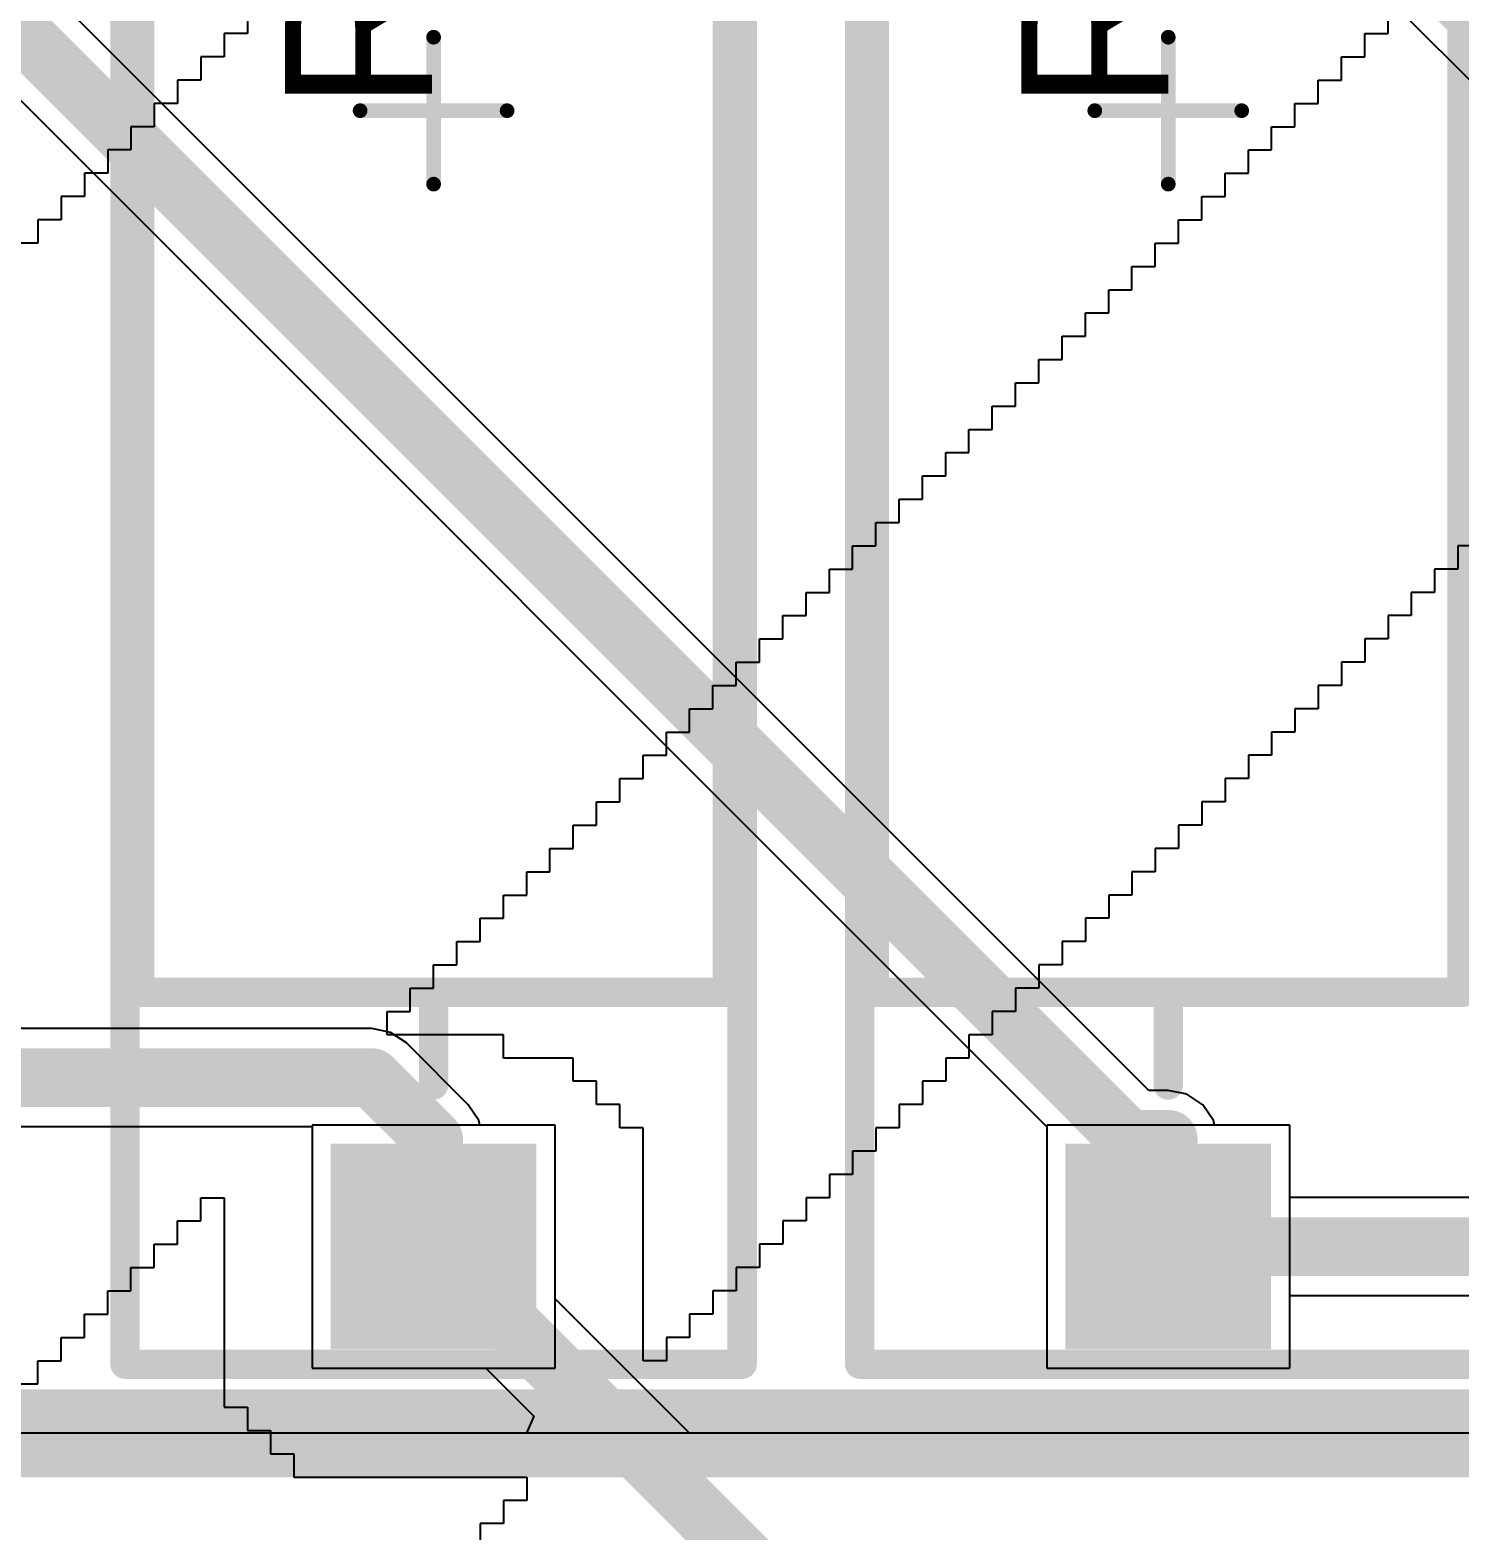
# Model space of a CAD drawing. Header units: inches. Extents: x 1.37 to 7.44, y 1.69 to 5.2.
# Drawn here: x 4.3013 to 4.6845, y 4.3045 to 4.7066 of the extents above; entities that cross this region are included whole.
import ezdxf

# ---------------------------------------------------------------- set-up
doc = ezdxf.new("R2010")
doc.units = ezdxf.units.IN
doc.header["$MEASUREMENT"] = 0
for name, color, linetype in [('Bottom Layer', 5, 'Continuous'), ('Bottom Overlay', 54, 'Continuous'), ('Bottom Solder', 6, 'Continuous'), ('Multi-Layer', 9, 'Continuous'), ('Pad Holes', 156, 'Continuous'), ('Top 3D Body', 56, 'Continuous'), ('Top Assembly', 56, 'Continuous'), ('Top Component Center', 56, 'Continuous'), ('Top Courtyard', 56, 'Continuous'), ('Top Layer', 1, 'Continuous'), ('Top Overlay', 2, 'Continuous'), ('Top Solder', 216, 'Continuous')]:
    doc.layers.add(name, color=color, linetype=linetype)
doc.styles.add('Arial', font='', dxfattribs={"height": 0.2})
doc.styles.get('Arial').set_extended_font_data('Arial')

# ---------------------------------------------------------------- blocks, each defined once
blk = doc.blocks.new('FP_VR37_MFG_25')
at = {"layer": 'Bottom Layer'}
blk.add_hatch(color=5, dxfattribs=at).paths.add_polyline_path([(-0.33189, 0.02756), (-0.27677, 0.02756), (-0.27677, -0.02756), (-0.33189, -0.02756)])
at = {"layer": 'Bottom Solder'}
blk.add_hatch(color=6, dxfattribs=at).paths.add_polyline_path([(-0.33189, 0.02756), (-0.27677, 0.02756), (-0.27677, -0.02756), (-0.33189, -0.02756)])
at = {"layer": 'Multi-Layer'}
blk.add_hatch(color=9, dxfattribs=at).paths.add_polyline_path([(-0.33189, 0.02756), (-0.27677, 0.02756), (-0.27677, -0.02756), (-0.33189, -0.02756)])
at = {"layer": 'Pad Holes'}
h = blk.add_hatch(color=7, dxfattribs=at)
edge = h.paths.add_edge_path()
edge.add_arc((-0.30433, 0), 0.01772, 0, 360)
at = {"layer": 'Top Layer'}
blk.add_hatch(color=1, dxfattribs=at).paths.add_polyline_path([(-0.33189, 0.02756), (-0.27677, 0.02756), (-0.27677, -0.02756), (-0.33189, -0.02756)])
at = {"layer": 'Top Solder'}
blk.add_hatch(color=216, dxfattribs=at).paths.add_polyline_path([(-0.33189, 0.02756), (-0.27677, 0.02756), (-0.27677, -0.02756), (-0.33189, -0.02756)])
at = {"layer": 'Top 3D Body'}
for points in [[(-0.23622, 0.07874, 0.00787, 0.00787, 0), (-0.23622, -0.07874, 0.00787, 0.00787, 0)], [(-0.23622, 0.07874, 0.00787, 0.00787, 0), (0.23622, 0.07874, 0.00787, 0.00787, 0)], [(-0.23622, -0.07874, 0.00787, 0.00787, 0), (0.23622, -0.07874, 0.00787, 0.00787, 0)]]:
    blk.add_lwpolyline(points, format="xyseb", dxfattribs=at)
for points in [[(-0.23819, 0.07874, 0.00394, 0.00394, 1), (-0.23425, 0.07874, 0.00394, 0.00394, 1)], [(-0.23819, 0.07874, 0.00394, 0.00394, 1), (-0.23425, 0.07874, 0.00394, 0.00394, 1)], [(-0.23819, -0.07874, 0.00394, 0.00394, 1), (-0.23425, -0.07874, 0.00394, 0.00394, 1)], [(-0.23819, -0.07874, 0.00394, 0.00394, 1), (-0.23425, -0.07874, 0.00394, 0.00394, 1)]]:
    blk.add_lwpolyline(points, format="xyseb", close=True, dxfattribs=at)
at = {"layer": 'Top Assembly'}
for points in [[(-0.33583, 0.08268, 0.00787, 0.00787, 0), (-0.33583, -0.08268, 0.00787, 0.00787, 0)], [(-0.33583, 0.08268, 0.00787, 0.00787, 0), (0.33583, 0.08268, 0.00787, 0.00787, 0)], [(-0.33583, -0.08268, 0.00787, 0.00787, 0), (0.33583, -0.08268, 0.00787, 0.00787, 0)]]:
    blk.add_lwpolyline(points, format="xyseb", dxfattribs=at)
for points in [[(-0.3378, 0.08268, 0.00394, 0.00394, 1), (-0.33386, 0.08268, 0.00394, 0.00394, 1)], [(-0.3378, 0.08268, 0.00394, 0.00394, 1), (-0.33386, 0.08268, 0.00394, 0.00394, 1)], [(-0.3378, -0.08268, 0.00394, 0.00394, 1), (-0.33386, -0.08268, 0.00394, 0.00394, 1)], [(-0.3378, -0.08268, 0.00394, 0.00394, 1), (-0.33386, -0.08268, 0.00394, 0.00394, 1)]]:
    blk.add_lwpolyline(points, format="xyseb", close=True, dxfattribs=at)
at = {"layer": 'Top Component Center'}
for points in [[(0, 0.01969, 0.00394, 0.00394, 0), (0, -0.01969, 0.00394, 0.00394, 0)], [(-0.01969, 0, 0.00394, 0.00394, 0), (0.01969, 0, 0.00394, 0.00394, 0)]]:
    blk.add_lwpolyline(points, format="xyseb", dxfattribs=at)
for points in [[(-0.00098, 0.01969, 0.00197, 0.00197, 1), (0.00098, 0.01969, 0.00197, 0.00197, 1)], [(-0.02067, 0, 0.00197, 0.00197, 1), (-0.0187, 0, 0.00197, 0.00197, 1)], [(0.0187, 0, 0.00197, 0.00197, 1), (0.02067, 0, 0.00197, 0.00197, 1)], [(-0.00098, -0.01969, 0.00197, 0.00197, 1), (0.00098, -0.01969, 0.00197, 0.00197, 1)]]:
    blk.add_lwpolyline(points, format="xyseb", close=True, dxfattribs=at)
at = {"layer": 'Top Courtyard'}
for points in [[(-0.33583, 0.08268, 0.00787, 0.00787, 0), (-0.33583, -0.08268, 0.00787, 0.00787, 0)], [(-0.33583, 0.08268, 0.00787, 0.00787, 0), (0.33583, 0.08268, 0.00787, 0.00787, 0)], [(-0.33583, -0.08268, 0.00787, 0.00787, 0), (0.33583, -0.08268, 0.00787, 0.00787, 0)]]:
    blk.add_lwpolyline(points, format="xyseb", dxfattribs=at)
for points in [[(-0.3378, 0.08268, 0.00394, 0.00394, 1), (-0.33386, 0.08268, 0.00394, 0.00394, 1)], [(-0.3378, 0.08268, 0.00394, 0.00394, 1), (-0.33386, 0.08268, 0.00394, 0.00394, 1)], [(-0.3378, -0.08268, 0.00394, 0.00394, 1), (-0.33386, -0.08268, 0.00394, 0.00394, 1)], [(-0.3378, -0.08268, 0.00394, 0.00394, 1), (-0.33386, -0.08268, 0.00394, 0.00394, 1)]]:
    blk.add_lwpolyline(points, format="xyseb", close=True, dxfattribs=at)
at = {"layer": 'Top Overlay'}
for points in [[(-0.23622, 0.07874, 0.00787, 0.00787, 0), (-0.23622, -0.07874, 0.00787, 0.00787, 0)], [(-0.23622, 0.07874, 0.00787, 0.00787, 0), (0.23622, 0.07874, 0.00787, 0.00787, 0)], [(-0.26102, 0, 0.00787, 0.00787, 0), (-0.23622, 0, 0.00787, 0.00787, 0)], [(-0.23622, -0.07874, 0.00787, 0.00787, 0), (0.23622, -0.07874, 0.00787, 0.00787, 0)]]:
    blk.add_lwpolyline(points, format="xyseb", dxfattribs=at)
for points in [[(-0.23819, 0.07874, 0.00394, 0.00394, 1), (-0.23425, 0.07874, 0.00394, 0.00394, 1)], [(-0.23819, 0.07874, 0.00394, 0.00394, 1), (-0.23425, 0.07874, 0.00394, 0.00394, 1)], [(-0.26299, 0, 0.00394, 0.00394, 1), (-0.25906, 0, 0.00394, 0.00394, 1)], [(-0.23819, 0, 0.00394, 0.00394, 1), (-0.23425, 0, 0.00394, 0.00394, 1)], [(-0.23819, -0.07874, 0.00394, 0.00394, 1), (-0.23425, -0.07874, 0.00394, 0.00394, 1)], [(-0.23819, -0.07874, 0.00394, 0.00394, 1), (-0.23425, -0.07874, 0.00394, 0.00394, 1)]]:
    blk.add_lwpolyline(points, format="xyseb", close=True, dxfattribs=at)
at = {"layer": 'Top Assembly', "style": 'Arial'}
blk.add_text('R16', height=0.03937, dxfattribs=at).set_placement((0, 0.00044))
blk = doc.blocks.new('FP_VR37_MFG_29')
at = {"layer": 'Bottom Layer'}
blk.add_hatch(color=5, dxfattribs=at).paths.add_polyline_path([(-0.33189, 0.02756), (-0.27677, 0.02756), (-0.27677, -0.02756), (-0.33189, -0.02756)])
at = {"layer": 'Bottom Solder'}
blk.add_hatch(color=6, dxfattribs=at).paths.add_polyline_path([(-0.33189, 0.02756), (-0.27677, 0.02756), (-0.27677, -0.02756), (-0.33189, -0.02756)])
at = {"layer": 'Multi-Layer'}
blk.add_hatch(color=9, dxfattribs=at).paths.add_polyline_path([(-0.33189, 0.02756), (-0.27677, 0.02756), (-0.27677, -0.02756), (-0.33189, -0.02756)])
at = {"layer": 'Pad Holes'}
h = blk.add_hatch(color=7, dxfattribs=at)
edge = h.paths.add_edge_path()
edge.add_arc((-0.30433, 0), 0.01772, 0, 360)
at = {"layer": 'Top Layer'}
blk.add_hatch(color=1, dxfattribs=at).paths.add_polyline_path([(-0.33189, 0.02756), (-0.27677, 0.02756), (-0.27677, -0.02756), (-0.33189, -0.02756)])
at = {"layer": 'Top Solder'}
blk.add_hatch(color=216, dxfattribs=at).paths.add_polyline_path([(-0.33189, 0.02756), (-0.27677, 0.02756), (-0.27677, -0.02756), (-0.33189, -0.02756)])
at = {"layer": 'Top 3D Body'}
for points in [[(-0.23622, 0.07874, 0.00787, 0.00787, 0), (-0.23622, -0.07874, 0.00787, 0.00787, 0)], [(-0.23622, 0.07874, 0.00787, 0.00787, 0), (0.23622, 0.07874, 0.00787, 0.00787, 0)], [(-0.23622, -0.07874, 0.00787, 0.00787, 0), (0.23622, -0.07874, 0.00787, 0.00787, 0)]]:
    blk.add_lwpolyline(points, format="xyseb", dxfattribs=at)
for points in [[(-0.23819, 0.07874, 0.00394, 0.00394, 1), (-0.23425, 0.07874, 0.00394, 0.00394, 1)], [(-0.23819, 0.07874, 0.00394, 0.00394, 1), (-0.23425, 0.07874, 0.00394, 0.00394, 1)], [(-0.23819, -0.07874, 0.00394, 0.00394, 1), (-0.23425, -0.07874, 0.00394, 0.00394, 1)], [(-0.23819, -0.07874, 0.00394, 0.00394, 1), (-0.23425, -0.07874, 0.00394, 0.00394, 1)]]:
    blk.add_lwpolyline(points, format="xyseb", close=True, dxfattribs=at)
at = {"layer": 'Top Assembly'}
for points in [[(-0.33583, 0.08268, 0.00787, 0.00787, 0), (-0.33583, -0.08268, 0.00787, 0.00787, 0)], [(-0.33583, 0.08268, 0.00787, 0.00787, 0), (0.33583, 0.08268, 0.00787, 0.00787, 0)]]:
    blk.add_lwpolyline(points, format="xyseb", dxfattribs=at)
blk.add_lwpolyline([(-0.3378, 0.08268, 0.00394, 0.00394, 1), (-0.33386, 0.08268, 0.00394, 0.00394, 1)], format="xyseb", close=True, dxfattribs=at)
blk.add_lwpolyline([(-0.3378, 0.08268, 0.00394, 0.00394, 1), (-0.33386, 0.08268, 0.00394, 0.00394, 1)], format="xyseb", close=True, dxfattribs=at)
at = {"layer": 'Top Component Center'}
for points in [[(0, 0.01969, 0.00394, 0.00394, 0), (0, -0.01969, 0.00394, 0.00394, 0)], [(-0.01969, 0, 0.00394, 0.00394, 0), (0.01969, 0, 0.00394, 0.00394, 0)]]:
    blk.add_lwpolyline(points, format="xyseb", dxfattribs=at)
for points in [[(-0.00098, 0.01969, 0.00197, 0.00197, 1), (0.00098, 0.01969, 0.00197, 0.00197, 1)], [(-0.02067, 0, 0.00197, 0.00197, 1), (-0.0187, 0, 0.00197, 0.00197, 1)], [(0.0187, 0, 0.00197, 0.00197, 1), (0.02067, 0, 0.00197, 0.00197, 1)], [(-0.00098, -0.01969, 0.00197, 0.00197, 1), (0.00098, -0.01969, 0.00197, 0.00197, 1)]]:
    blk.add_lwpolyline(points, format="xyseb", close=True, dxfattribs=at)
at = {"layer": 'Top Courtyard'}
for points in [[(-0.33583, 0.08268, 0.00787, 0.00787, 0), (-0.33583, -0.08268, 0.00787, 0.00787, 0)], [(-0.33583, 0.08268, 0.00787, 0.00787, 0), (0.33583, 0.08268, 0.00787, 0.00787, 0)]]:
    blk.add_lwpolyline(points, format="xyseb", dxfattribs=at)
blk.add_lwpolyline([(-0.3378, 0.08268, 0.00394, 0.00394, 1), (-0.33386, 0.08268, 0.00394, 0.00394, 1)], format="xyseb", close=True, dxfattribs=at)
blk.add_lwpolyline([(-0.3378, 0.08268, 0.00394, 0.00394, 1), (-0.33386, 0.08268, 0.00394, 0.00394, 1)], format="xyseb", close=True, dxfattribs=at)
at = {"layer": 'Top Overlay'}
for points in [[(-0.23622, 0.07874, 0.00787, 0.00787, 0), (-0.23622, -0.07874, 0.00787, 0.00787, 0)], [(-0.23622, 0.07874, 0.00787, 0.00787, 0), (0.23622, 0.07874, 0.00787, 0.00787, 0)], [(-0.26102, 0, 0.00787, 0.00787, 0), (-0.23622, 0, 0.00787, 0.00787, 0)], [(-0.23622, -0.07874, 0.00787, 0.00787, 0), (0.23622, -0.07874, 0.00787, 0.00787, 0)]]:
    blk.add_lwpolyline(points, format="xyseb", dxfattribs=at)
for points in [[(-0.23819, 0.07874, 0.00394, 0.00394, 1), (-0.23425, 0.07874, 0.00394, 0.00394, 1)], [(-0.23819, 0.07874, 0.00394, 0.00394, 1), (-0.23425, 0.07874, 0.00394, 0.00394, 1)], [(-0.26299, 0, 0.00394, 0.00394, 1), (-0.25906, 0, 0.00394, 0.00394, 1)], [(-0.23819, 0, 0.00394, 0.00394, 1), (-0.23425, 0, 0.00394, 0.00394, 1)], [(-0.23819, -0.07874, 0.00394, 0.00394, 1), (-0.23425, -0.07874, 0.00394, 0.00394, 1)], [(-0.23819, -0.07874, 0.00394, 0.00394, 1), (-0.23425, -0.07874, 0.00394, 0.00394, 1)]]:
    blk.add_lwpolyline(points, format="xyseb", close=True, dxfattribs=at)
at = {"layer": 'Top Assembly', "style": 'Arial'}
blk.add_text('R12', height=0.03937, dxfattribs=at).set_placement((0, 0))

msp = doc.modelspace()

# ---------------------------------------------------------------- linework, layer by layer
at = {"layer": 'Bottom Layer'}
for p, q in [((4.02769, 4.95886), (4.57374, 4.41281)), ((4.42139, 4.95886), (4.87261, 4.50765)), ((4.60111, 4.42258), (4.06767, 4.95601)), ((4.6063, 4.42258), (4.60111, 4.42258)), ((4.61132, 4.42158), (4.6063, 4.42258)), ((4.61558, 4.41873), (4.61132, 4.42158)), ((4.61843, 4.41447), (4.61558, 4.41873)), ((4.44201, 4.41327), (4.37689, 4.41327)), ((4.37689, 4.41327), (4.37689, 4.34815)), ((4.44201, 4.36671), (4.44201, 4.41327)), ((4.57374, 4.41281), (4.57374, 4.34815)), ((4.61867, 4.41327), (4.61843, 4.41447)), ((4.63886, 4.41327), (4.61867, 4.41327)), ((4.63886, 4.34815), (4.63886, 4.41327)), ((4.47801, 4.33071), (4.44201, 4.36671)), ((4.37689, 4.34815), (4.42344, 4.34815)), ((4.42344, 4.34815), (4.43627, 4.33533)), ((4.57374, 4.34815), (4.63886, 4.34815)), ((4.43627, 4.33533), (4.43435, 4.33071)), ((4.43435, 4.33071), (4.22974, 4.33071)), ((5.94488, 4.33071), (4.47801, 4.33071))]:
    msp.add_line(p, q, dxfattribs=at)
for points in [[(4.01575, 4.98937, 0.01575, 0.01575, 0), (4.59567, 4.40945, 0.01575, 0.01575, 0)], [(4.40945, 4.98937, 0.01575, 0.01575, 0), (4.88189, 4.51693, 0.01575, 0.01575, 0)], [(4.59567, 4.40945, 0.01575, 0.01575, 0), (4.6063, 4.40945, 0.01575, 0.01575, 0)], [(4.40945, 4.38071, 0.01575, 0.01575, 0), (4.54508, 4.24508, 0.01575, 0.01575, 0)]]:
    msp.add_lwpolyline(points, format="xyseb", dxfattribs=at)
for points in [[(4.59173, 4.40945, 0.00787, 0.00787, 1), (4.59961, 4.40945, 0.00787, 0.00787, 1)], [(4.59173, 4.40945, 0.00787, 0.00787, 1), (4.59961, 4.40945, 0.00787, 0.00787, 1)], [(4.60236, 4.40945, 0.00787, 0.00787, 1), (4.61024, 4.40945, 0.00787, 0.00787, 1)], [(4.40551, 4.38071, 0.00787, 0.00787, 1), (4.41339, 4.38071, 0.00787, 0.00787, 1)]]:
    msp.add_lwpolyline(points, format="xyseb", close=True, dxfattribs=at)
at = {"layer": 'Bottom Overlay'}
for p, q in [((4.35955, 4.71193), (4.35955, 4.7057)), ((4.66519, 4.7057), (4.66519, 4.71193)), ((4.35955, 4.7057), (4.35331, 4.7057)), ((4.35331, 4.7057), (4.35331, 4.69946)), ((4.65895, 4.69946), (4.65895, 4.7057)), ((4.65895, 4.7057), (4.66519, 4.7057)), ((4.35331, 4.69946), (4.34707, 4.69946)), ((4.34707, 4.69946), (4.34707, 4.69322)), ((4.65272, 4.69322), (4.65272, 4.69946)), ((4.65272, 4.69946), (4.65895, 4.69946)), ((4.34707, 4.69322), (4.34083, 4.69322)), ((4.34083, 4.69322), (4.34083, 4.68698)), ((4.64648, 4.68698), (4.64648, 4.69322)), ((4.64648, 4.69322), (4.65272, 4.69322)), ((4.34083, 4.68698), (4.3346, 4.68698)), ((4.3346, 4.68698), (4.3346, 4.68075)), ((4.64024, 4.68075), (4.64024, 4.68698)), ((4.64024, 4.68698), (4.64648, 4.68698)), ((4.3346, 4.68075), (4.32836, 4.68075)), ((4.32836, 4.68075), (4.32836, 4.67451)), ((4.634, 4.67451), (4.634, 4.68075)), ((4.634, 4.68075), (4.64024, 4.68075)), ((4.32836, 4.67451), (4.32212, 4.67451)), ((4.32212, 4.67451), (4.32212, 4.66827)), ((4.62777, 4.66827), (4.62777, 4.67451)), ((4.62777, 4.67451), (4.634, 4.67451)), ((4.32212, 4.66827), (4.31588, 4.66827)), ((4.31588, 4.66827), (4.31588, 4.66203)), ((4.62153, 4.66203), (4.62153, 4.66827)), ((4.62153, 4.66827), (4.62777, 4.66827)), ((4.31588, 4.66203), (4.30965, 4.66203)), ((4.30965, 4.66203), (4.30965, 4.6558)), ((4.61529, 4.6558), (4.61529, 4.66203)), ((4.61529, 4.66203), (4.62153, 4.66203)), ((4.30965, 4.6558), (4.30341, 4.6558)), ((4.30341, 4.6558), (4.30341, 4.64956)), ((4.60905, 4.64956), (4.60905, 4.6558)), ((4.60905, 4.6558), (4.61529, 4.6558)), ((4.30341, 4.64956), (4.29717, 4.64956)), ((4.60282, 4.64332), (4.60282, 4.64956)), ((4.60282, 4.64956), (4.60905, 4.64956)), ((4.59658, 4.63708), (4.59658, 4.64332)), ((4.59658, 4.64332), (4.60282, 4.64332)), ((4.59034, 4.63084), (4.59034, 4.63708)), ((4.59034, 4.63708), (4.59658, 4.63708)), ((4.5841, 4.62461), (4.5841, 4.63084)), ((4.5841, 4.63084), (4.59034, 4.63084)), ((4.57787, 4.61837), (4.57787, 4.62461)), ((4.57787, 4.62461), (4.5841, 4.62461)), ((4.57163, 4.61213), (4.57163, 4.61837)), ((4.57163, 4.61837), (4.57787, 4.61837)), ((4.56539, 4.60589), (4.56539, 4.61213)), ((4.56539, 4.61213), (4.57163, 4.61213)), ((4.55915, 4.59966), (4.55915, 4.60589)), ((4.55915, 4.60589), (4.56539, 4.60589)), ((4.55291, 4.59342), (4.55291, 4.59966)), ((4.55291, 4.59966), (4.55915, 4.59966)), ((4.54668, 4.58718), (4.54668, 4.59342)), ((4.54668, 4.59342), (4.55291, 4.59342)), ((4.54044, 4.58094), (4.54044, 4.58718)), ((4.54044, 4.58718), (4.54668, 4.58718)), ((4.5342, 4.57471), (4.5342, 4.58094)), ((4.5342, 4.58094), (4.54044, 4.58094)), ((4.52796, 4.56847), (4.52796, 4.57471)), ((4.52796, 4.57471), (4.5342, 4.57471)), ((4.52173, 4.56223), (4.52173, 4.56847)), ((4.52173, 4.56847), (4.52796, 4.56847)), ((4.69014, 4.56847), (4.68391, 4.56847)), ((4.68391, 4.56847), (4.68391, 4.56223)), ((4.51549, 4.55599), (4.51549, 4.56223)), ((4.51549, 4.56223), (4.52173, 4.56223)), ((4.68391, 4.56223), (4.67767, 4.56223)), ((4.67767, 4.56223), (4.67767, 4.55599)), ((4.50925, 4.54976), (4.50925, 4.55599)), ((4.50925, 4.55599), (4.51549, 4.55599)), ((4.67767, 4.55599), (4.67143, 4.55599)), ((4.67143, 4.55599), (4.67143, 4.54976)), ((4.50301, 4.54352), (4.50301, 4.54976)), ((4.50301, 4.54976), (4.50925, 4.54976)), ((4.67143, 4.54976), (4.66519, 4.54976)), ((4.66519, 4.54976), (4.66519, 4.54352)), ((4.49678, 4.53728), (4.49678, 4.54352)), ((4.49678, 4.54352), (4.50301, 4.54352)), ((4.66519, 4.54352), (4.65895, 4.54352)), ((4.65895, 4.54352), (4.65895, 4.53728)), ((4.49054, 4.53104), (4.49054, 4.53728)), ((4.49054, 4.53728), (4.49678, 4.53728)), ((4.65895, 4.53728), (4.65272, 4.53728)), ((4.65272, 4.53728), (4.65272, 4.53104)), ((4.4843, 4.5248), (4.4843, 4.53104)), ((4.4843, 4.53104), (4.49054, 4.53104)), ((4.65272, 4.53104), (4.64648, 4.53104)), ((4.64648, 4.53104), (4.64648, 4.5248)), ((4.47806, 4.51857), (4.47806, 4.5248)), ((4.47806, 4.5248), (4.4843, 4.5248)), ((4.64648, 4.5248), (4.64024, 4.5248)), ((4.64024, 4.5248), (4.64024, 4.51857)), ((4.47183, 4.51233), (4.47183, 4.51857)), ((4.47183, 4.51857), (4.47806, 4.51857)), ((4.64024, 4.51857), (4.634, 4.51857)), ((4.634, 4.51857), (4.634, 4.51233)), ((4.46559, 4.50609), (4.46559, 4.51233)), ((4.46559, 4.51233), (4.47183, 4.51233)), ((4.634, 4.51233), (4.62777, 4.51233)), ((4.62777, 4.51233), (4.62777, 4.50609)), ((4.45935, 4.49985), (4.45935, 4.50609)), ((4.45935, 4.50609), (4.46559, 4.50609)), ((4.62777, 4.50609), (4.62153, 4.50609)), ((4.62153, 4.50609), (4.62153, 4.49985)), ((4.45311, 4.49362), (4.45311, 4.49985)), ((4.45311, 4.49985), (4.45935, 4.49985)), ((4.62153, 4.49985), (4.61529, 4.49985)), ((4.61529, 4.49985), (4.61529, 4.49362)), ((4.44687, 4.48738), (4.44687, 4.49362)), ((4.44687, 4.49362), (4.45311, 4.49362)), ((4.61529, 4.49362), (4.60905, 4.49362)), ((4.60905, 4.49362), (4.60905, 4.48738)), ((4.44064, 4.48114), (4.44064, 4.48738)), ((4.44064, 4.48738), (4.44687, 4.48738)), ((4.60905, 4.48738), (4.60282, 4.48738)), ((4.60282, 4.48738), (4.60282, 4.48114)), ((4.4344, 4.4749), (4.4344, 4.48114)), ((4.4344, 4.48114), (4.44064, 4.48114)), ((4.60282, 4.48114), (4.59658, 4.48114)), ((4.59658, 4.48114), (4.59658, 4.4749)), ((4.42816, 4.46867), (4.42816, 4.4749)), ((4.42816, 4.4749), (4.4344, 4.4749)), ((4.59658, 4.4749), (4.59034, 4.4749)), ((4.59034, 4.4749), (4.59034, 4.46867)), ((4.42192, 4.46243), (4.42192, 4.46867)), ((4.42192, 4.46867), (4.42816, 4.46867)), ((4.59034, 4.46867), (4.5841, 4.46867)), ((4.5841, 4.46867), (4.5841, 4.46243)), ((4.41569, 4.45619), (4.41569, 4.46243)), ((4.41569, 4.46243), (4.42192, 4.46243)), ((4.5841, 4.46243), (4.57787, 4.46243)), ((4.57787, 4.46243), (4.57787, 4.45619)), ((4.40945, 4.44995), (4.40945, 4.45619)), ((4.40945, 4.45619), (4.41569, 4.45619)), ((4.57787, 4.45619), (4.57163, 4.45619)), ((4.57163, 4.45619), (4.57163, 4.44995)), ((4.40321, 4.44372), (4.40321, 4.44995)), ((4.40321, 4.44995), (4.40945, 4.44995)), ((4.57163, 4.44995), (4.56539, 4.44995)), ((4.56539, 4.44995), (4.56539, 4.44372)), ((4.39697, 4.43748), (4.39697, 4.44372)), ((4.39697, 4.44372), (4.40321, 4.44372)), ((4.56539, 4.44372), (4.55915, 4.44372)), ((4.55915, 4.44372), (4.55915, 4.43748)), ((4.42816, 4.43748), (4.39697, 4.43748)), ((4.42816, 4.43124), (4.42816, 4.43748)), ((4.55915, 4.43748), (4.55291, 4.43748)), ((4.55291, 4.43748), (4.55291, 4.43124)), ((4.44687, 4.43124), (4.42816, 4.43124)), ((4.44687, 4.425), (4.44687, 4.43124)), ((4.55291, 4.43124), (4.54668, 4.43124)), ((4.54668, 4.43124), (4.54668, 4.425)), ((4.45311, 4.425), (4.44687, 4.425)), ((4.45311, 4.41876), (4.45311, 4.425)), ((4.54668, 4.425), (4.54044, 4.425)), ((4.54044, 4.425), (4.54044, 4.41876)), ((4.45935, 4.41876), (4.45311, 4.41876)), ((4.45935, 4.41253), (4.45935, 4.41876)), ((4.54044, 4.41876), (4.5342, 4.41876)), ((4.5342, 4.41876), (4.5342, 4.41253)), ((4.46559, 4.41253), (4.45935, 4.41253)), ((4.46559, 4.35015), (4.46559, 4.41253)), ((4.5342, 4.41253), (4.52796, 4.41253)), ((4.52796, 4.41253), (4.52796, 4.40629)), ((4.52796, 4.40629), (4.52173, 4.40629)), ((4.52173, 4.40629), (4.52173, 4.40005)), ((4.52173, 4.40005), (4.51549, 4.40005)), ((4.51549, 4.40005), (4.51549, 4.39381)), ((4.34707, 4.38758), (4.34707, 4.39381)), ((4.34707, 4.39381), (4.35331, 4.39381)), ((4.35331, 4.39381), (4.35331, 4.33768)), ((4.51549, 4.39381), (4.50925, 4.39381)), ((4.50925, 4.39381), (4.50925, 4.38758)), ((4.34083, 4.38134), (4.34083, 4.38758)), ((4.34083, 4.38758), (4.34707, 4.38758)), ((4.50925, 4.38758), (4.50301, 4.38758)), ((4.50301, 4.38758), (4.50301, 4.38134)), ((4.3346, 4.3751), (4.3346, 4.38134)), ((4.3346, 4.38134), (4.34083, 4.38134)), ((4.50301, 4.38134), (4.49678, 4.38134)), ((4.49678, 4.38134), (4.49678, 4.3751)), ((4.32836, 4.36886), (4.32836, 4.3751)), ((4.32836, 4.3751), (4.3346, 4.3751)), ((4.49678, 4.3751), (4.49054, 4.3751)), ((4.49054, 4.3751), (4.49054, 4.36886)), ((4.32212, 4.36263), (4.32212, 4.36886)), ((4.32212, 4.36886), (4.32836, 4.36886)), ((4.49054, 4.36886), (4.4843, 4.36886)), ((4.4843, 4.36886), (4.4843, 4.36263)), ((4.31588, 4.35639), (4.31588, 4.36263)), ((4.31588, 4.36263), (4.32212, 4.36263)), ((4.4843, 4.36263), (4.47806, 4.36263)), ((4.47806, 4.36263), (4.47806, 4.35639)), ((4.30965, 4.35015), (4.30965, 4.35639)), ((4.30965, 4.35639), (4.31588, 4.35639)), ((4.47806, 4.35639), (4.47183, 4.35639)), ((4.47183, 4.35639), (4.47183, 4.35015)), ((4.30341, 4.34391), (4.30341, 4.35015)), ((4.30341, 4.35015), (4.30965, 4.35015)), ((4.47183, 4.35015), (4.46559, 4.35015)), ((4.29717, 4.34391), (4.30341, 4.34391)), ((4.35331, 4.33768), (4.35955, 4.33768)), ((4.35955, 4.33768), (4.35955, 4.33144)), ((4.35955, 4.33144), (4.36579, 4.33144)), ((4.36579, 4.33144), (4.36579, 4.3252)), ((4.36579, 4.3252), (4.37202, 4.3252)), ((4.37202, 4.3252), (4.37202, 4.31896)), ((4.37202, 4.31896), (4.4344, 4.31896)), ((4.4344, 4.31896), (4.4344, 4.31272)), ((4.4344, 4.31272), (4.42816, 4.31272)), ((4.42816, 4.31272), (4.42816, 4.30649)), ((4.42816, 4.30649), (4.42192, 4.30649)), ((4.42192, 4.30649), (4.42192, 4.30025))]:
    msp.add_line(p, q, dxfattribs=at)
at = {"layer": 'Top Layer'}
for p, q in [((4.39291, 4.43911), (4.06102, 4.43911)), ((4.39794, 4.43811), (4.39291, 4.43911)), ((4.40219, 4.43527), (4.39794, 4.43811)), ((4.41873, 4.41873), (4.40219, 4.43527)), ((4.42158, 4.41447), (4.41873, 4.41873)), ((4.24516, 4.41286), (4.37689, 4.41286)), ((4.37689, 4.41286), (4.37689, 4.34815)), ((4.42182, 4.41327), (4.42158, 4.41447)), ((4.44201, 4.41327), (4.42182, 4.41327)), ((4.44201, 4.34815), (4.44201, 4.41327)), ((4.63886, 4.41327), (4.57374, 4.41327)), ((4.57374, 4.41327), (4.57374, 4.34815)), ((4.63886, 4.39383), (4.63886, 4.41327)), ((4.72124, 4.39383), (4.63886, 4.39383)), ((4.63886, 4.34815), (4.63886, 4.36758)), ((4.63886, 4.36758), (4.72668, 4.36758)), ((4.37689, 4.34815), (4.44201, 4.34815)), ((4.57374, 4.34815), (4.63886, 4.34815)), ((5.55388, 4.33071), (4.01099, 4.33071))]:
    msp.add_line(p, q, dxfattribs=at)
for points in [[(4.06102, 4.42598, 0.01575, 0.01575, 0), (4.39291, 4.42598, 0.01575, 0.01575, 0)], [(4.39291, 4.42598, 0.01575, 0.01575, 0), (4.40945, 4.40945, 0.01575, 0.01575, 0)], [(4.40945, 4.38071, 0.01575, 0.01575, 0), (4.40945, 4.40945, 0.01575, 0.01575, 0)], [(4.6063, 4.38071, 0.01575, 0.01575, 0), (4.72668, 4.38071, 0.01575, 0.01575, 0)]]:
    msp.add_lwpolyline(points, format="xyseb", dxfattribs=at)
for points in [[(4.38898, 4.42598, 0.00787, 0.00787, 1), (4.39685, 4.42598, 0.00787, 0.00787, 1)], [(4.38898, 4.42598, 0.00787, 0.00787, 1), (4.39685, 4.42598, 0.00787, 0.00787, 1)], [(4.40551, 4.40945, 0.00787, 0.00787, 1), (4.41339, 4.40945, 0.00787, 0.00787, 1)], [(4.40551, 4.40945, 0.00787, 0.00787, 1), (4.41339, 4.40945, 0.00787, 0.00787, 1)], [(4.40551, 4.38071, 0.00787, 0.00787, 1), (4.41339, 4.38071, 0.00787, 0.00787, 1)], [(4.60236, 4.38071, 0.00787, 0.00787, 1), (4.61024, 4.38071, 0.00787, 0.00787, 1)]]:
    msp.add_lwpolyline(points, format="xyseb", close=True, dxfattribs=at)
at = {"layer": 'Top Overlay'}
msp.add_lwpolyline([(3.85827, 4.33071, 0.02362, 0.02362, 0), (6.45669, 4.33071, 0.02362, 0.02362, 0)], format="xyseb", dxfattribs=at)

# ---------------------------------------------------------------- block references
at = {"rotation": 90}
for name, p in [('FP_VR37_MFG_25', (4.40945, 4.68504)), ('FP_VR37_MFG_29', (4.6063, 4.68504))]:
    msp.add_blockref(name, p, dxfattribs=at)

doc.saveas('drawing.dxf')
